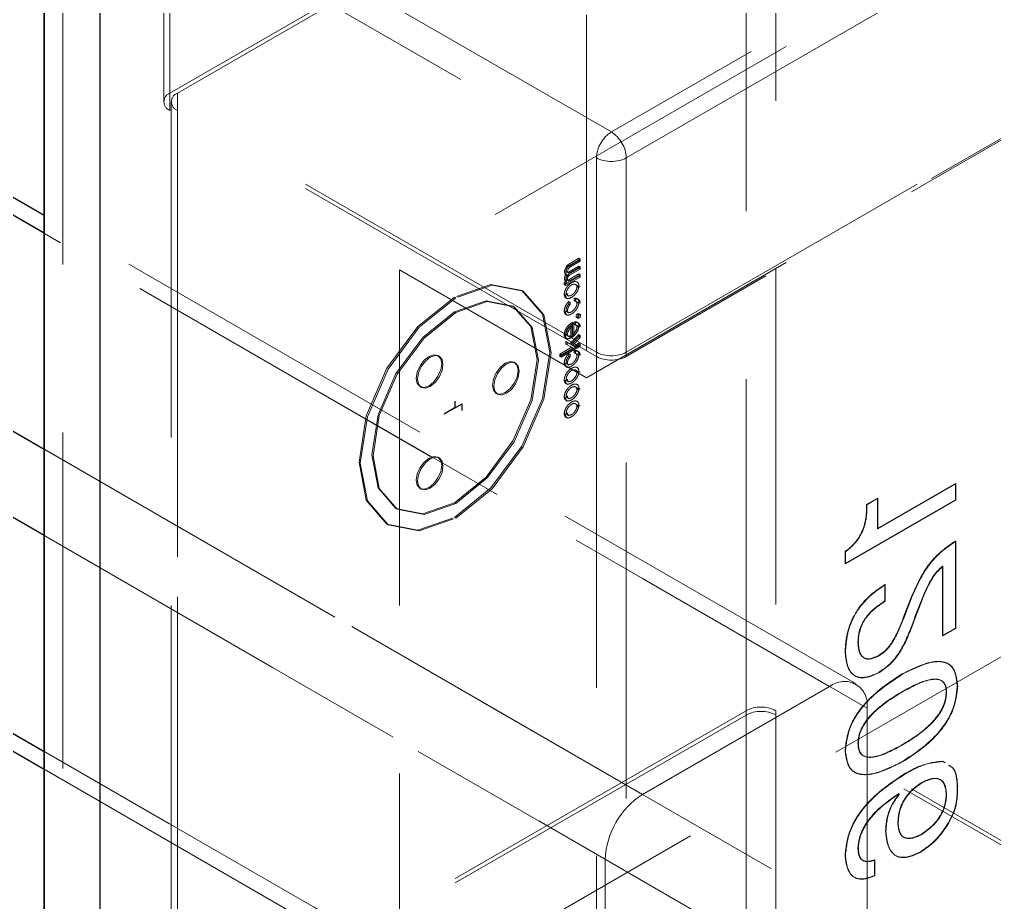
# Model space of a CAD drawing. Header units: millimetres. Extents: x 0 to 841, y 0 to 2287.
# Drawn here: x 633.048 to 636.734, y 266.157 to 269.496 of the extents above; entities that cross this region are included whole.
import ezdxf

# ---------------------------------------------------------------- set-up
doc = ezdxf.new("R2010")
doc.units = ezdxf.units.MM
doc.header["$PDSIZE"] = -1
doc.linetypes.add('HIDDEN', pattern=[1.905, 1.27, -0.635])

msp = doc.modelspace()

# ---------------------------------------------------------------- linework, layer by layer
at = {"color": 7, "linetype": 'Continuous', "lineweight": 25}
for p, q in [((633.3534, 260.7585), (633.3534, 285.1894)), ((633.1412, 284.9853), (633.1412, 260.7177)), ((633.1412, 260.7178), (633.1412, 283.5157)), ((633.1412, 268.7556), (630.4714, 270.2968)), ((633.1412, 268.6879), (630.5957, 270.1574)), ((630.5957, 269.3409), (633.1412, 267.8714)), ((633.1412, 267.5448), (630.4542, 269.0959)), ((629.5643, 268.7257), (633.1412, 266.6607)), ((629.7471, 268.6877), (633.1412, 266.7284))]:
    msp.add_line(p, q, dxfattribs=at)
at = {"color": 7, "linetype": 'HIDDEN', "lineweight": 18}
for p, q in [((633.212, 253.3293), (633.212, 276.1272)), ((642.5458, 273.2035), (634.4847, 268.5499)), ((642.5458, 272.3871), (635.1919, 268.1417)), ((633.6171, 269.2179), (635.795, 270.4751)), ((633.6454, 269.2179), (635.795, 270.4588)), ((635.795, 266.866), (635.795, 270.4588)), ((635.9081, 270.4588), (635.9081, 266.866)), ((634.4847, 265.7737), (642.5458, 270.4272)), ((637.4638, 270.3283), (635.2859, 269.0711)), ((630.4542, 270.2391), (636.1111, 266.9735)), ((635.3424, 268.9731), (637.5203, 270.2303)), ((635.1919, 265.3655), (643.2529, 270.019)), ((635.2859, 269.0711), (633.6737, 270.0018)), ((633.5937, 269.9364), (633.5937, 269.1852)), ((633.6171, 269.9691), (633.6171, 269.2179)), ((633.6171, 269.1526), (633.6171, 269.9038)), ((633.6171, 269.9038), (635.2293, 268.9731)), ((635.404, 266.5653), (629.7471, 269.8309)), ((629.6057, 269.5859), (635.2626, 266.3203)), ((635.1919, 269.5135), (635.1919, 268.1417)), ((635.3424, 268.2382), (637.492, 269.4791)), ((637.5203, 269.4791), (635.3424, 268.2219)), ((633.6454, 269.2179), (633.6454, 265.6251)), ((633.6219, 269.1852), (633.6219, 265.5924)), ((635.2293, 268.2219), (633.6171, 269.1526)), ((633.6454, 265.5598), (633.6454, 269.1526)), ((635.2293, 268.2382), (633.6454, 269.1526)), ((635.2293, 268.9731), (635.2293, 268.2219)), ((635.3424, 268.2219), (635.3424, 268.9731)), ((635.2626, 265.5038), (629.6057, 268.7694)), ((636.2111, 266.9834), (633.1412, 268.7556)), ((636.2525, 266.8918), (633.1412, 268.6879)), ((635.1632, 268.5931), (635.1212, 268.5689)), ((635.1632, 268.5847), (635.1241, 268.5621)), ((635.168, 268.5903), (635.126, 268.5661)), ((635.168, 268.5819), (635.1289, 268.5594)), ((635.1632, 268.5931), (635.1632, 268.5847)), ((635.168, 268.5903), (635.1632, 268.5931)), ((635.168, 268.5819), (635.1632, 268.5847)), ((635.168, 268.5903), (635.168, 268.5819)), ((634.4847, 268.5499), (634.4847, 265.7737)), ((634.4847, 268.5499), (635.1919, 268.1417)), ((635.1182, 268.5407), (635.123, 268.538)), ((635.126, 268.5661), (635.1212, 268.5689)), ((635.1632, 268.555), (635.1228, 268.5317)), ((635.1632, 268.5341), (635.1228, 268.5108)), ((635.1632, 268.5636), (635.1241, 268.541)), ((635.1289, 268.5594), (635.1241, 268.5621)), ((635.1289, 268.5383), (635.1241, 268.541)), ((635.168, 268.5522), (635.1276, 268.5289)), ((635.168, 268.5608), (635.1289, 268.5383)), ((635.1632, 268.555), (635.1632, 268.5636)), ((635.168, 268.5608), (635.1632, 268.5636)), ((635.168, 268.5522), (635.1632, 268.555)), ((635.1632, 268.525), (635.1632, 268.5341)), ((635.168, 268.5313), (635.1632, 268.5341)), ((635.168, 268.5522), (635.168, 268.5608)), ((635.1079, 268.4931), (635.1632, 268.525)), ((635.1079, 268.5021), (635.1122, 268.5047)), ((635.1079, 268.4931), (635.1079, 268.5021)), ((635.1127, 268.4994), (635.1079, 268.5021)), ((635.1171, 268.5019), (635.1122, 268.5047)), ((635.1127, 268.4903), (635.168, 268.5223)), ((635.1127, 268.4994), (635.1171, 268.5019)), ((635.1127, 268.4903), (635.1127, 268.4994)), ((635.1137, 268.5314), (635.1185, 268.5286)), ((635.1191, 268.5283), (635.1143, 268.5311)), ((635.1176, 268.5107), (635.1224, 268.5079)), ((635.1276, 268.5289), (635.1228, 268.5317)), ((635.1276, 268.508), (635.1228, 268.5108)), ((635.168, 268.5313), (635.1276, 268.508)), ((635.1612, 268.5007), (635.1564, 268.5035)), ((635.168, 268.5223), (635.1632, 268.525)), ((635.168, 268.5223), (635.168, 268.5313)), ((634.9524, 268.4688), (634.9476, 268.4716)), ((635.1127, 268.4903), (635.1079, 268.4931)), ((635.1199, 268.4587), (635.1151, 268.4615)), ((635.1553, 268.4916), (635.1505, 268.4943)), ((635.1608, 268.4823), (635.1559, 268.485)), ((635.168, 268.4864), (635.1632, 268.4892)), ((634.6974, 268.4436), (634.6926, 268.4463)), ((635.1127, 268.4545), (635.1079, 268.4573)), ((635.1147, 268.443), (635.1195, 268.4402)), ((635.1206, 268.4522), (635.1254, 268.4494)), ((635.1252, 268.4208), (635.1252, 268.4303)), ((635.1301, 268.4275), (635.1252, 268.4303)), ((635.1301, 268.418), (635.1301, 268.4275)), ((635.1458, 268.4326), (635.1458, 268.4421)), ((635.1506, 268.4393), (635.1458, 268.4421)), ((635.1506, 268.4299), (635.1458, 268.4326)), ((635.1506, 268.4299), (635.1506, 268.4393)), ((635.1599, 268.4238), (635.1551, 268.4266)), ((635.1621, 268.4373), (635.1573, 268.4401)), ((635.168, 268.4236), (635.1632, 268.4264)), ((634.6974, 268.388), (634.6926, 268.3908)), ((634.9184, 268.4099), (634.9136, 268.4127)), ((635.1127, 268.3917), (635.1079, 268.3945)), ((635.1205, 268.3894), (635.1253, 268.3866)), ((635.1301, 268.418), (635.1252, 268.4208)), ((635.1147, 268.3802), (635.1195, 268.3774)), ((635.1395, 268.3045), (635.1395, 268.351)), ((635.1443, 268.3482), (635.1395, 268.351)), ((635.1458, 268.3435), (635.1458, 268.3529)), ((635.1506, 268.3502), (635.1458, 268.3529)), ((635.1506, 268.3407), (635.1506, 268.3502)), ((635.1542, 268.3691), (635.159, 268.3663)), ((635.1621, 268.3481), (635.1573, 268.3509)), ((635.1632, 268.3806), (635.1584, 268.3834)), ((635.1632, 268.3668), (635.1584, 268.3695)), ((635.1675, 268.3811), (635.1627, 268.3838)), ((635.133, 268.3005), (635.133, 268.339)), ((635.1378, 268.3362), (635.133, 268.339)), ((635.1378, 268.2978), (635.1378, 268.3362)), ((635.1443, 268.3018), (635.1443, 268.3482)), ((635.1506, 268.3407), (635.1458, 268.3435)), ((635.1596, 268.3354), (635.1548, 268.3382)), ((635.168, 268.3344), (635.1632, 268.3372)), ((635.1127, 268.3025), (635.1079, 268.3053)), ((635.1143, 268.2688), (635.1143, 268.2781)), ((635.1292, 268.2695), (635.1143, 268.2781)), ((635.1191, 268.2753), (635.1143, 268.2781)), ((635.1147, 268.291), (635.1195, 268.2882)), ((635.1175, 268.3025), (635.1188, 268.3017)), ((635.1191, 268.2661), (635.1191, 268.2753)), ((635.122, 268.2999), (635.1223, 268.2997)), ((635.1292, 268.2695), (635.1632, 268.3047)), ((635.1378, 268.2978), (635.133, 268.3005)), ((635.134, 268.2667), (635.168, 268.302)), ((635.1632, 268.297), (635.134, 268.2667)), ((635.168, 268.2943), (635.1388, 268.264)), ((635.1443, 268.3018), (635.1395, 268.3045)), ((635.1632, 268.3047), (635.1632, 268.297)), ((635.168, 268.302), (635.1632, 268.3047)), ((635.168, 268.2943), (635.1632, 268.297)), ((635.168, 268.302), (635.168, 268.2943)), ((635.1632, 268.2634), (635.0916, 268.2221)), ((635.0916, 268.2312), (635.1355, 268.2566)), ((635.168, 268.2606), (635.0964, 268.2193)), ((635.0964, 268.2284), (635.1403, 268.2538)), ((635.1355, 268.2566), (635.1143, 268.2688)), ((635.1191, 268.2661), (635.1143, 268.2688)), ((635.134, 268.2667), (635.1292, 268.2695)), ((635.134, 268.2667), (635.1292, 268.2695)), ((635.1435, 268.2612), (635.134, 268.2667)), ((635.1388, 268.264), (635.134, 268.2667)), ((635.1403, 268.2538), (635.1355, 268.2566)), ((635.1403, 268.2538), (635.1355, 268.2566)), ((635.1435, 268.2612), (635.1632, 268.2725)), ((635.1483, 268.2584), (635.1435, 268.2612)), ((635.1483, 268.2584), (635.1435, 268.2612)), ((635.1458, 268.2355), (635.1458, 268.245)), ((635.1506, 268.2423), (635.1458, 268.245)), ((635.1483, 268.2584), (635.168, 268.2698)), ((635.1506, 268.2328), (635.1506, 268.2423)), ((635.1621, 268.2402), (635.1573, 268.243)), ((635.1632, 268.2725), (635.1632, 268.2634)), ((635.168, 268.2698), (635.1632, 268.2725)), ((635.168, 268.2606), (635.1632, 268.2634)), ((635.168, 268.2698), (635.168, 268.2606)), ((634.6013, 268.2195), (634.5965, 268.2222)), ((634.6353, 268.2228), (634.6305, 268.2256)), ((635.0916, 268.2221), (635.0916, 268.2312)), ((635.0964, 268.2284), (635.0916, 268.2312)), ((635.0964, 268.2193), (635.0916, 268.2221)), ((635.0964, 268.2193), (635.0964, 268.2284)), ((635.1252, 268.2237), (635.1252, 268.2332)), ((635.1301, 268.2304), (635.1252, 268.2332)), ((635.1301, 268.2209), (635.1252, 268.2237)), ((635.1301, 268.2209), (635.1301, 268.2304)), ((635.1506, 268.2328), (635.1458, 268.2355)), ((635.1599, 268.2267), (635.1551, 268.2295)), ((635.168, 268.2265), (635.1632, 268.2293)), ((635.2293, 268.2382), (635.2293, 264.6454)), ((635.3424, 264.6454), (635.3424, 268.2382)), ((634.8898, 268.1937), (634.885, 268.1964)), ((634.9238, 268.197), (634.919, 268.1998)), ((635.1127, 268.1946), (635.1079, 268.1974)), ((635.1147, 268.1831), (635.1195, 268.1803)), ((635.1205, 268.1923), (635.1253, 268.1895)), ((635.1553, 268.1678), (635.1505, 268.1706)), ((635.1612, 268.177), (635.1564, 268.1797)), ((635.168, 268.1627), (635.1632, 268.1654)), ((635.1127, 268.1307), (635.1079, 268.1335)), ((635.1199, 268.1349), (635.1151, 268.1377)), ((635.1206, 268.1284), (635.1254, 268.1256)), ((635.1608, 268.1585), (635.1559, 268.1613)), ((634.5625, 268.1078), (634.5673, 268.1051)), ((634.6013, 268.1084), (634.5965, 268.1112)), ((635.1147, 268.1192), (635.1195, 268.1164)), ((635.1553, 268.1039), (635.1505, 268.1067)), ((635.1608, 268.0946), (635.1559, 268.0974)), ((635.1612, 268.1131), (635.1564, 268.1159)), ((635.168, 268.0988), (635.1632, 268.1016)), ((634.851, 268.082), (634.8558, 268.0793)), ((634.8898, 268.0826), (634.885, 268.0854)), ((635.1127, 268.0669), (635.1079, 268.0697)), ((635.1147, 268.0554), (635.1195, 268.0526)), ((635.1199, 268.071), (635.1151, 268.0738)), ((635.1206, 268.0645), (635.1254, 268.0618)), ((635.1553, 268.0401), (635.1505, 268.0429)), ((635.1608, 268.0308), (635.1559, 268.0336)), ((635.1612, 268.0493), (635.1564, 268.052)), ((635.168, 268.035), (635.1632, 268.0377)), ((635.1127, 268.003), (635.1079, 268.0058)), ((635.1147, 267.9915), (635.1195, 267.9887)), ((635.1199, 268.0072), (635.1151, 268.01)), ((635.1206, 268.0007), (635.1254, 267.9979)), ((633.1412, 267.8714), (636.2525, 266.0753)), ((634.6013, 267.8348), (634.5965, 267.8376)), ((634.6353, 267.8381), (634.6305, 267.8409)), ((634.5625, 267.7231), (634.5673, 267.7204)), ((634.6013, 267.7237), (634.5965, 267.7265)), ((636.5868, 267.7412), (636.2923, 267.5713)), ((636.5882, 267.7404), (636.2938, 267.5705)), ((636.5868, 267.6797), (636.5868, 267.7412)), ((636.5868, 267.7412), (636.5882, 267.7404)), ((636.5882, 267.6789), (636.5882, 267.7404)), ((636.2923, 267.6864), (636.2506, 267.6623)), ((636.2938, 267.6856), (636.252, 267.6615)), ((636.2923, 267.5713), (636.2923, 267.6864)), ((636.2923, 267.6864), (636.2938, 267.6856)), ((636.2938, 267.5705), (636.2938, 267.6856)), ((634.6974, 267.6662), (634.6926, 267.669)), ((636.1695, 267.4388), (636.5868, 267.6797)), ((636.1709, 267.4379), (636.5882, 267.6789)), ((636.2506, 267.6623), (636.252, 267.6615)), ((636.5868, 267.6797), (636.5882, 267.6789)), ((634.4716, 267.6471), (634.4764, 267.6443)), ((634.6974, 267.6107), (634.6926, 267.6135)), ((634.4376, 267.5882), (634.4425, 267.5854)), ((636.1111, 265.8303), (633.1412, 267.5448)), ((636.2923, 267.5713), (636.2938, 267.5705)), ((636.5868, 267.1945), (636.5868, 267.5238)), ((636.5868, 267.5238), (636.5882, 267.523)), ((636.5882, 267.1937), (636.5882, 267.523)), ((636.1695, 267.4843), (636.1709, 267.4835)), ((636.1695, 267.4843), (636.1695, 267.4388)), ((636.1709, 267.4835), (636.1709, 267.4379)), ((636.1695, 267.4388), (636.1709, 267.4379)), ((636.5381, 267.4288), (636.5395, 267.4279)), ((636.5381, 267.4288), (636.5381, 267.1664)), ((636.5395, 267.4279), (636.5395, 267.1656)), ((636.3202, 267.3592), (636.3216, 267.3584)), ((636.3202, 267.2976), (636.3202, 267.3592)), ((636.3216, 267.2968), (636.3216, 267.3584)), ((636.3202, 267.2976), (636.3216, 267.2968)), ((636.4222, 267.3163), (636.3897, 267.2333)), ((636.4236, 267.3155), (636.3911, 267.2325)), ((636.4222, 267.3163), (636.4236, 267.3155)), ((636.4338, 267.2374), (636.4593, 267.3029)), ((636.4352, 267.2365), (636.4607, 267.3021)), ((636.4593, 267.3029), (636.4607, 267.3021)), ((636.3897, 267.2333), (636.3911, 267.2325)), ((636.4338, 267.2374), (636.4352, 267.2365)), ((636.5381, 267.1664), (636.5868, 267.1945)), ((636.5395, 267.1656), (636.5882, 267.1937)), ((636.5868, 267.1945), (636.5882, 267.1937)), ((636.2182, 267.1423), (636.2196, 267.1415)), ((636.5381, 267.1664), (636.5395, 267.1656)), ((636.1695, 267.1062), (636.1709, 267.1054)), ((636.2923, 267.0888), (636.2938, 267.088)), ((636.2947, 267.0259), (636.2961, 267.0251)), ((636.3851, 267.0212), (636.3865, 267.0204)), ((636.1111, 266.9735), (635.404, 266.5653)), ((636.3851, 266.9543), (636.3865, 266.9535)), ((636.552, 266.9516), (636.5534, 266.9508)), ((636.5937, 266.9757), (636.5952, 266.9749)), ((635.795, 266.8824), (633.6171, 265.6251)), ((635.795, 266.1312), (635.795, 266.8824)), ((635.9081, 266.8824), (635.9081, 266.1312)), ((637.5203, 265.9517), (635.9081, 266.8824)), ((636.2525, 266.0753), (636.2525, 266.8918)), ((635.795, 266.866), (633.6454, 265.6251)), ((637.492, 265.9517), (635.9081, 266.866)), ((633.1412, 266.7284), (635.404, 265.4221)), ((636.1695, 266.7308), (636.1709, 266.73)), ((636.2182, 266.7589), (636.2196, 266.7581)), ((636.3851, 266.7535), (636.3865, 266.7527)), ((636.5381, 266.6913), (636.5395, 266.6905)), ((636.5476, 266.685), (636.5381, 266.6913)), ((633.1412, 266.6607), (635.304, 265.4122)), ((636.3851, 266.6893), (636.3865, 266.6885)), ((636.3944, 266.6432), (636.3958, 266.6424)), ((636.4593, 266.611), (636.4607, 266.6102)), ((636.5937, 266.5976), (636.5952, 266.5968)), ((636.3712, 266.5682), (636.3726, 266.5674)), ((636.3712, 266.5682), (636.3735, 266.5669)), ((636.3735, 266.5669), (636.3749, 266.5661)), ((636.3735, 266.5669), (636.3749, 266.5661)), ((636.552, 266.5628), (636.5534, 266.562)), ((636.3689, 266.4598), (636.3703, 266.459)), ((636.559, 266.4571), (636.5604, 266.4563)), ((636.3225, 266.425), (636.3239, 266.4242)), ((636.457, 266.4143), (636.4584, 266.4134)), ((636.2182, 266.3648), (636.2196, 266.3639)), ((636.1695, 266.3367), (636.1709, 266.3358)), ((636.4546, 266.3487), (636.456, 266.3479)), ((635.2626, 266.3203), (635.2626, 265.5038)), ((636.2808, 266.259), (636.2808, 266.3179)), ((636.2808, 266.3179), (636.2822, 266.3171)), ((636.2822, 266.2582), (636.2822, 266.3171)), ((636.2808, 266.259), (636.2822, 266.2582))]:
    msp.add_line(p, q, dxfattribs=at)
at = {"color": 7, "linetype": 'Continuous'}
for p, q in [((634.695, 268.0285), (634.6532, 268.0043)), ((634.7202, 268.042), (634.6783, 268.0178)), ((634.7202, 268.042), (634.6783, 268.0178)), ((634.695, 268.0285), (634.695, 268.0527)), ((634.7202, 268.042), (634.7202, 268.0178)), ((634.7202, 268.042), (634.7202, 268.0178))]:
    msp.add_line(p, q, dxfattribs=at)
at = {"color": 7, "linetype": 'HIDDEN', "lineweight": 18, "flags": 128}
for points in [[(635.1143, 268.5311), (635.1114, 268.5334), (635.1095, 268.5371), (635.1087, 268.5419), (635.1092, 268.5474), (635.1108, 268.5532), (635.1135, 268.559), (635.117, 268.5644), (635.1212, 268.5689)], [(635.1191, 268.5283), (635.1162, 268.5307), (635.1143, 268.5343), (635.1135, 268.5391), (635.114, 268.5446), (635.1156, 268.5504), (635.1183, 268.5562), (635.1218, 268.5616), (635.126, 268.5661)], [(635.1241, 268.541), (635.1207, 268.5401), (635.118, 268.5409), (635.1161, 268.5431), (635.1155, 268.5467), (635.1161, 268.5509), (635.118, 268.5553), (635.1207, 268.5592), (635.1241, 268.5621)], [(635.1289, 268.5383), (635.1255, 268.5373), (635.1228, 268.5381), (635.1209, 268.5404), (635.1203, 268.5439), (635.1209, 268.5481), (635.1228, 268.5525), (635.1255, 268.5565), (635.1289, 268.5594)], [(635.1228, 268.5108), (635.1197, 268.5101), (635.1171, 268.511), (635.1155, 268.5133), (635.1149, 268.5167), (635.1155, 268.5207), (635.1171, 268.5249), (635.1197, 268.5288), (635.1228, 268.5317)], [(635.1276, 268.508), (635.1245, 268.5073), (635.1219, 268.5082), (635.1203, 268.5105), (635.1197, 268.5139), (635.1203, 268.5179), (635.1219, 268.5221), (635.1245, 268.526), (635.1276, 268.5289)], [(634.6926, 267.6135), (634.8306, 267.7248), (634.9476, 267.8826), (635.0258, 268.0629), (635.0532, 268.2381), (635.0258, 268.3816), (634.9476, 268.4716), (634.8306, 268.4943), (634.6926, 268.4463)], [(634.6974, 267.6107), (634.8354, 267.722), (634.9524, 267.8799), (635.0306, 268.0601), (635.0581, 268.2353), (635.0306, 268.3788), (634.9524, 268.4688), (634.8354, 268.4915), (634.6974, 268.4436)], [(634.6926, 268.4463), (634.5546, 268.335), (634.4376, 268.1771), (634.3594, 267.9969), (634.332, 267.8217), (634.3594, 267.6782), (634.4376, 267.5882), (634.5546, 267.5655), (634.6926, 267.6135)], [(634.6974, 268.4436), (634.5594, 268.3322), (634.4424, 268.1744), (634.3643, 267.9941), (634.3368, 267.8189), (634.3643, 267.6754), (634.4424, 267.5854), (634.5594, 267.5627), (634.6974, 267.6107)], [(634.6926, 267.669), (634.8122, 267.7655), (634.9136, 267.9023), (634.9814, 268.0585), (635.0052, 268.2103), (634.9814, 268.3347), (634.9136, 268.4127), (634.8122, 268.4324), (634.6926, 268.3908)], [(634.6974, 267.6662), (634.817, 267.7627), (634.9184, 267.8995), (634.9862, 268.0557), (635.01, 268.2075), (634.9862, 268.3319), (634.9184, 268.4099), (634.817, 268.4296), (634.6974, 268.388)], [(634.6926, 268.3908), (634.573, 268.2943), (634.4716, 268.1575), (634.4039, 268.0013), (634.3801, 267.8495), (634.4039, 267.7251), (634.4716, 267.6471), (634.573, 267.6274), (634.6926, 267.669)], [(634.6974, 268.388), (634.5778, 268.2915), (634.4764, 268.1547), (634.4087, 267.9985), (634.3849, 267.8467), (634.4087, 267.7223), (634.4764, 267.6443), (634.5778, 267.6246), (634.6974, 267.6662)], [(635.1584, 268.3834), (635.1561, 268.3816), (635.1542, 268.3789), (635.1529, 268.3759), (635.1524, 268.373), (635.1529, 268.3706), (635.1542, 268.3691), (635.1561, 268.3687), (635.1584, 268.3695)], [(635.1632, 268.3806), (635.1609, 268.3788), (635.159, 268.3762), (635.1577, 268.3731), (635.1572, 268.3702), (635.1577, 268.3678), (635.159, 268.3663), (635.1609, 268.366), (635.1632, 268.3668)], [(635.1584, 268.3695), (635.1607, 268.3714), (635.1627, 268.374), (635.164, 268.377), (635.1644, 268.3799), (635.164, 268.3823), (635.1627, 268.3838), (635.1607, 268.3842), (635.1584, 268.3834)], [(635.1632, 268.3668), (635.1655, 268.3686), (635.1675, 268.3712), (635.1688, 268.3742), (635.1692, 268.3772), (635.1688, 268.3796), (635.1675, 268.3811), (635.1655, 268.3814), (635.1632, 268.3806)], [(634.5965, 268.2222), (634.5781, 268.2074), (634.5625, 268.1864), (634.552, 268.1623), (634.5484, 268.139), (634.552, 268.1198), (634.5625, 268.1078), (634.5781, 268.1048), (634.5965, 268.1112)], [(634.6013, 268.2195), (634.5829, 268.2046), (634.5673, 268.1836), (634.5568, 268.1595), (634.5532, 268.1362), (634.5568, 268.117), (634.5673, 268.1051), (634.5829, 268.102), (634.6013, 268.1084)], [(634.5965, 268.1112), (634.6149, 268.126), (634.6305, 268.1471), (634.6409, 268.1711), (634.6445, 268.1945), (634.6409, 268.2136), (634.6305, 268.2256), (634.6149, 268.2286), (634.5965, 268.2222)], [(634.6013, 268.1084), (634.6197, 268.1233), (634.6353, 268.1443), (634.6457, 268.1683), (634.6493, 268.1917), (634.6457, 268.2108), (634.6353, 268.2228), (634.6197, 268.2259), (634.6013, 268.2195)], [(634.885, 268.0854), (634.9034, 268.1002), (634.919, 268.1213), (634.9294, 268.1453), (634.933, 268.1687), (634.9294, 268.1878), (634.919, 268.1998), (634.9034, 268.2028), (634.885, 268.1964)], [(634.885, 268.1964), (634.8666, 268.1816), (634.851, 268.1606), (634.8405, 268.1365), (634.8369, 268.1132), (634.8405, 268.094), (634.851, 268.082), (634.8666, 268.079), (634.885, 268.0854)], [(634.8898, 268.1937), (634.8714, 268.1788), (634.8558, 268.1578), (634.8453, 268.1337), (634.8417, 268.1104), (634.8453, 268.0913), (634.8558, 268.0793), (634.8714, 268.0762), (634.8898, 268.0826)], [(634.8898, 268.0826), (634.9082, 268.0975), (634.9238, 268.1185), (634.9342, 268.1425), (634.9378, 268.1659), (634.9342, 268.185), (634.9238, 268.197), (634.9082, 268.2001), (634.8898, 268.1937)], [(634.5965, 267.8376), (634.5781, 267.8227), (634.5625, 267.8017), (634.552, 267.7776), (634.5484, 267.7543), (634.552, 267.7351), (634.5625, 267.7231), (634.5781, 267.7201), (634.5965, 267.7265)], [(634.6013, 267.8348), (634.5829, 267.8199), (634.5673, 267.7989), (634.5568, 267.7749), (634.5532, 267.7515), (634.5568, 267.7324), (634.5673, 267.7204), (634.5829, 267.7173), (634.6013, 267.7237)], [(634.5965, 267.7265), (634.6149, 267.7414), (634.6305, 267.7624), (634.6409, 267.7864), (634.6445, 267.8098), (634.6409, 267.8289), (634.6305, 267.8409), (634.6149, 267.844), (634.5965, 267.8376)], [(634.6013, 267.7237), (634.6197, 267.7386), (634.6353, 267.7596), (634.6457, 267.7837), (634.6493, 267.807), (634.6457, 267.8261), (634.6353, 267.8381), (634.6197, 267.8412), (634.6013, 267.8348)]]:
    msp.add_lwpolyline(points, dxfattribs=at)
at = {"color": 7, "linetype": 'HIDDEN', "lineweight": 18}
for centre, radius, start, end in [((633.6295, 269.1852), 0.0349, 110.7834, 249.2166), ((633.6578, 269.1852), 0.0349, 110.7834, 249.2166), ((635.3521, 268.9675), 0.1229, 122.6055, 177.3945), ((635.2196, 268.9675), 0.1229, 2.6055, 57.3945), ((635.2859, 269.0823), 0.123, 242.6097, 297.3903), ((635.1304, 268.5166), 0.0217, 137.9788, 213.199), ((635.1352, 268.5138), 0.0217, 137.9788, 213.199), ((635.2859, 268.3474), 0.123, 242.6097, 297.3903), ((635.2859, 268.331), 0.123, 242.6097, 297.3903), ((636.1663, 266.9058), 0.0873, 350.786, 129.2033), ((635.8515, 266.7732), 0.123, 62.6097, 117.3903), ((635.8515, 266.7569), 0.123, 62.6097, 117.3903), ((635.5696, 266.3063), 0.3074, 122.6055, 177.3945)]:
    msp.add_arc(centre, radius, start, end, dxfattribs=at)
for points, knots in [([(635.1632, 268.4892), (635.1631, 268.4908), (635.1629, 268.4944), (635.1611, 268.4992), (635.1576, 268.5032), (635.152, 268.5056), (635.1444, 268.5052), (635.1355, 268.5015), (635.1266, 268.4949), (635.119, 268.4865), (635.1134, 268.4777), (635.1099, 268.4696), (635.1081, 268.4628), (635.108, 268.459), (635.1079, 268.4573)], [0, 0, 0, 0, 0.053784, 0.117806, 0.194259, 0.284674, 0.388205, 0.5, 0.611795, 0.715326, 0.805741, 0.882194, 0.946216, 1, 1, 1, 1]), ([(635.1079, 268.4573), (635.108, 268.4557), (635.1081, 268.4521), (635.1099, 268.4473), (635.1134, 268.4433), (635.119, 268.4409), (635.1266, 268.4413), (635.1355, 268.445), (635.1444, 268.4516), (635.152, 268.46), (635.1576, 268.4688), (635.1611, 268.4769), (635.1629, 268.4837), (635.1631, 268.4875), (635.1632, 268.4892)], [0, 0, 0, 0, 0.053784, 0.117806, 0.194259, 0.284674, 0.388205, 0.5, 0.611795, 0.715326, 0.805741, 0.882194, 0.946216, 1, 1, 1, 1]), ([(635.1559, 268.485), (635.1555, 268.4873), (635.1547, 268.492), (635.1496, 268.4952), (635.1432, 268.4959), (635.1355, 268.4933), (635.1279, 268.487), (635.1214, 268.4789), (635.1163, 268.4699), (635.1155, 268.4642), (635.1151, 268.4615)], [0, 0, 0, 0, 0.111736, 0.23533, 0.367087, 0.5, 0.632913, 0.76467, 0.888264, 1, 1, 1, 1]), ([(635.1151, 268.4615), (635.1155, 268.4592), (635.1163, 268.4545), (635.1214, 268.4513), (635.1279, 268.4506), (635.1355, 268.4532), (635.1432, 268.4595), (635.1496, 268.4676), (635.1547, 268.4766), (635.1555, 268.4823), (635.1559, 268.485)], [0, 0, 0, 0, 0.1117359, 0.23533, 0.3670868, 0.5, 0.6329132, 0.76467, 0.8882641, 1, 1, 1, 1]), ([(635.1608, 268.4823), (635.1604, 268.4846), (635.1597, 268.489), (635.1566, 268.4906), (635.1551, 268.4914)], [0, 0, 0, 0, 0.519592, 1, 1, 1, 1]), ([(635.1252, 268.4303), (635.1226, 268.4274), (635.1172, 268.4215), (635.1116, 268.4114), (635.1084, 268.402), (635.108, 268.3969), (635.1079, 268.3945)], [0, 0, 0, 0, 0.289345, 0.578702, 0.796119, 1, 1, 1, 1]), ([(635.1079, 268.3945), (635.108, 268.3928), (635.1081, 268.3893), (635.1099, 268.3845), (635.1134, 268.3804), (635.119, 268.3781), (635.1266, 268.3785), (635.1355, 268.3822), (635.1444, 268.3887), (635.152, 268.3971), (635.1576, 268.406), (635.1611, 268.414), (635.1629, 268.4209), (635.1631, 268.4247), (635.1632, 268.4264)], [0, 0, 0, 0, 0.053784, 0.117806, 0.194259, 0.284674, 0.388205, 0.5, 0.611795, 0.715326, 0.805741, 0.882194, 0.946216, 1, 1, 1, 1]), ([(635.1127, 268.4545), (635.1128, 268.4529), (635.1129, 268.4493), (635.1148, 268.4446), (635.117, 268.4414), (635.1191, 268.4406), (635.1196, 268.4405)], [0, 0, 0, 0, 0.247673, 0.542489, 0.894549, 1, 1, 1, 1]), ([(635.1252, 268.4208), (635.1235, 268.4185), (635.1201, 268.414), (635.1165, 268.4066), (635.1146, 268.3994), (635.1157, 268.3936), (635.1189, 268.3899), (635.1235, 268.388), (635.1292, 268.3882), (635.1355, 268.3906), (635.1418, 268.3955), (635.1475, 268.4019), (635.1522, 268.4091), (635.1554, 268.4165), (635.1564, 268.4235), (635.1545, 268.4286), (635.1509, 268.4318), (635.1475, 268.4324), (635.1458, 268.4326)], [0, 0, 0, 0, 0.06591, 0.127752, 0.184575, 0.240344, 0.300579, 0.365486, 0.4327, 0.5, 0.5673, 0.634514, 0.699421, 0.759656, 0.815425, 0.872248, 0.93409, 1, 1, 1, 1]), ([(635.1199, 268.4587), (635.1203, 268.4564), (635.121, 268.452), (635.124, 268.4504), (635.1255, 268.4496)], [0, 0, 0, 0, 0.519592, 1, 1, 1, 1]), ([(635.1632, 268.4264), (635.1629, 268.4292), (635.1622, 268.4352), (635.1566, 268.4421), (635.1499, 268.4421), (635.1458, 268.4421)], [0, 0, 0, 0, 0.262326, 0.545229, 1, 1, 1, 1]), ([(635.168, 268.4236), (635.1677, 268.4265), (635.167, 268.4324), (635.1614, 268.4393), (635.1547, 268.4393), (635.1506, 268.4393)], [0, 0, 0, 0, 0.2623262, 0.5452295, 1, 1, 1, 1]), ([(635.1597, 268.4236), (635.1595, 268.4242), (635.1589, 268.4267), (635.1556, 268.429), (635.1523, 268.4296), (635.1506, 268.4299)], [0, 0, 0, 0, 0.134118, 0.553275, 1, 1, 1, 1]), ([(635.1127, 268.3917), (635.1128, 268.3901), (635.1129, 268.3865), (635.1148, 268.3818), (635.117, 268.3786), (635.1191, 268.3778), (635.1196, 268.3776)], [0, 0, 0, 0, 0.2476733, 0.5424887, 0.8945492, 1, 1, 1, 1]), ([(635.1301, 268.418), (635.1283, 268.4157), (635.1249, 268.4113), (635.1213, 268.4038), (635.1194, 268.3966), (635.1205, 268.3909), (635.1228, 268.3878), (635.1248, 268.387), (635.1254, 268.3868)], [0, 0, 0, 0, 0.203709, 0.394847, 0.570471, 0.742836, 0.929007, 1, 1, 1, 1]), ([(635.1395, 268.351), (635.1352, 268.3486), (635.1264, 268.3436), (635.1164, 268.3313), (635.1109, 268.3203), (635.1083, 268.3122), (635.108, 268.3075), (635.1079, 268.3053)], [0, 0, 0, 0, 0.284269, 0.585299, 0.73536, 0.873926, 1, 1, 1, 1]), ([(635.1632, 268.3372), (635.1629, 268.3401), (635.1622, 268.346), (635.1566, 268.3529), (635.1499, 268.3529), (635.1458, 268.3529)], [0, 0, 0, 0, 0.262326, 0.54523, 1, 1, 1, 1]), ([(635.168, 268.3344), (635.1677, 268.3373), (635.167, 268.3432), (635.1614, 268.3501), (635.1547, 268.3502), (635.1506, 268.3502)], [0, 0, 0, 0, 0.262326, 0.54523, 1, 1, 1, 1]), ([(635.1079, 268.3053), (635.108, 268.3037), (635.1081, 268.3001), (635.1099, 268.2953), (635.1134, 268.2913), (635.119, 268.2889), (635.1266, 268.2893), (635.1355, 268.293), (635.1444, 268.2996), (635.152, 268.308), (635.1576, 268.3168), (635.1611, 268.3249), (635.1629, 268.3317), (635.1631, 268.3355), (635.1632, 268.3372)], [0, 0, 0, 0, 0.053784, 0.117806, 0.194259, 0.284674, 0.388205, 0.5, 0.611795, 0.715326, 0.805741, 0.882194, 0.946216, 1, 1, 1, 1]), ([(635.1443, 268.3482), (635.14, 268.3458), (635.1313, 268.3409), (635.1213, 268.3286), (635.1157, 268.3175), (635.1131, 268.3095), (635.1128, 268.3047), (635.1127, 268.3025)], [0, 0, 0, 0, 0.284269, 0.585299, 0.73536, 0.873926, 1, 1, 1, 1]), ([(635.133, 268.339), (635.1307, 268.3371), (635.1261, 268.3332), (635.1204, 268.3253), (635.1163, 268.3172), (635.1145, 268.3091), (635.1163, 268.3031), (635.1204, 268.2997), (635.1261, 268.2984), (635.1307, 268.2998), (635.133, 268.3005)], [0, 0, 0, 0, 0.133809, 0.265222, 0.38803, 0.5, 0.61197, 0.734778, 0.866191, 1, 1, 1, 1]), ([(635.1378, 268.3362), (635.1355, 268.3343), (635.1309, 268.3304), (635.1252, 268.3226), (635.1211, 268.3144), (635.1193, 268.3063), (635.1211, 268.3003), (635.1252, 268.297), (635.1309, 268.2957), (635.1355, 268.2971), (635.1378, 268.2978)], [0, 0, 0, 0, 0.133809, 0.265222, 0.38803, 0.5, 0.61197, 0.734778, 0.866191, 1, 1, 1, 1]), ([(635.1395, 268.3045), (635.1431, 268.3082), (635.1486, 268.3136), (635.1536, 268.3229), (635.1559, 268.3296), (635.1561, 268.3356), (635.154, 268.3399), (635.1505, 268.3427), (635.1474, 268.3432), (635.1458, 268.3435)], [0, 0, 0, 0, 0.267845, 0.395145, 0.51294, 0.624534, 0.740912, 0.866836, 1, 1, 1, 1]), ([(635.1443, 268.3018), (635.1479, 268.3054), (635.1534, 268.3108), (635.1584, 268.3201), (635.1607, 268.3268), (635.1609, 268.3329), (635.1589, 268.3372), (635.1554, 268.34), (635.1522, 268.3404), (635.1506, 268.3407)], [0, 0, 0, 0, 0.267845, 0.395145, 0.51294, 0.624534, 0.740912, 0.866836, 1, 1, 1, 1]), ([(635.1127, 268.3025), (635.1128, 268.3009), (635.1129, 268.2973), (635.1148, 268.2926), (635.117, 268.2894), (635.1191, 268.2886), (635.1196, 268.2884)], [0, 0, 0, 0, 0.247673, 0.542489, 0.894549, 1, 1, 1, 1]), ([(635.1632, 268.2293), (635.1629, 268.2321), (635.1622, 268.2381), (635.1566, 268.245), (635.1499, 268.245), (635.1458, 268.245)], [0, 0, 0, 0, 0.262326, 0.545229, 1, 1, 1, 1]), ([(635.168, 268.2265), (635.1677, 268.2294), (635.167, 268.2353), (635.1614, 268.2422), (635.1547, 268.2422), (635.1506, 268.2423)], [0, 0, 0, 0, 0.262326, 0.545229, 1, 1, 1, 1]), ([(635.1252, 268.2332), (635.1226, 268.2303), (635.1172, 268.2244), (635.1116, 268.2143), (635.1084, 268.2049), (635.108, 268.1998), (635.1079, 268.1974)], [0, 0, 0, 0, 0.289345, 0.578702, 0.796119, 1, 1, 1, 1]), ([(635.1079, 268.1974), (635.108, 268.1957), (635.1081, 268.1922), (635.1099, 268.1874), (635.1134, 268.1833), (635.119, 268.181), (635.1266, 268.1814), (635.1355, 268.1851), (635.1444, 268.1916), (635.152, 268.2001), (635.1576, 268.2089), (635.1611, 268.2169), (635.1629, 268.2238), (635.1631, 268.2276), (635.1632, 268.2293)], [0, 0, 0, 0, 0.053784, 0.117806, 0.194259, 0.284674, 0.388205, 0.5, 0.611795, 0.715326, 0.805741, 0.882194, 0.946216, 1, 1, 1, 1]), ([(635.1252, 268.2237), (635.1235, 268.2214), (635.1201, 268.2169), (635.1165, 268.2095), (635.1146, 268.2023), (635.1157, 268.1965), (635.1189, 268.1928), (635.1235, 268.1909), (635.1292, 268.1911), (635.1355, 268.1935), (635.1418, 268.1984), (635.1475, 268.2048), (635.1522, 268.212), (635.1554, 268.2194), (635.1564, 268.2264), (635.1545, 268.2315), (635.1509, 268.2347), (635.1475, 268.2353), (635.1458, 268.2355)], [0, 0, 0, 0, 0.06591, 0.127752, 0.184575, 0.240344, 0.300579, 0.365486, 0.4327, 0.5, 0.5673, 0.634514, 0.699421, 0.759656, 0.815425, 0.872248, 0.93409, 1, 1, 1, 1]), ([(635.1301, 268.2209), (635.1283, 268.2186), (635.1249, 268.2142), (635.1213, 268.2067), (635.1194, 268.1995), (635.1205, 268.1938), (635.1228, 268.1907), (635.1248, 268.1899), (635.1254, 268.1898)], [0, 0, 0, 0, 0.203709, 0.394847, 0.570471, 0.742836, 0.929007, 1, 1, 1, 1]), ([(635.1597, 268.2265), (635.1595, 268.2271), (635.1589, 268.2296), (635.1556, 268.2319), (635.1523, 268.2325), (635.1506, 268.2328)], [0, 0, 0, 0, 0.134118, 0.553275, 1, 1, 1, 1]), ([(635.1632, 268.1654), (635.1631, 268.1671), (635.1629, 268.1706), (635.1611, 268.1754), (635.1576, 268.1795), (635.152, 268.1818), (635.1444, 268.1814), (635.1355, 268.1777), (635.1266, 268.1712), (635.119, 268.1628), (635.1134, 268.1539), (635.1099, 268.1459), (635.1081, 268.139), (635.108, 268.1352), (635.1079, 268.1335)], [0, 0, 0, 0, 0.053784, 0.117806, 0.194259, 0.284674, 0.388205, 0.5, 0.611795, 0.715326, 0.805741, 0.882194, 0.946216, 1, 1, 1, 1]), ([(635.1079, 268.1335), (635.108, 268.1319), (635.1081, 268.1283), (635.1099, 268.1236), (635.1134, 268.1195), (635.119, 268.1172), (635.1266, 268.1176), (635.1355, 268.1212), (635.1444, 268.1278), (635.152, 268.1362), (635.1576, 268.145), (635.1611, 268.1531), (635.1629, 268.1599), (635.1631, 268.1637), (635.1632, 268.1654)], [0, 0, 0, 0, 0.053784, 0.117806, 0.194259, 0.284674, 0.388205, 0.5, 0.611795, 0.715326, 0.805741, 0.882194, 0.946216, 1, 1, 1, 1]), ([(635.1127, 268.1946), (635.1128, 268.193), (635.1129, 268.1894), (635.1148, 268.1847), (635.117, 268.1815), (635.1191, 268.1807), (635.1196, 268.1805)], [0, 0, 0, 0, 0.247673, 0.542489, 0.894549, 1, 1, 1, 1]), ([(635.1559, 268.1613), (635.1555, 268.1635), (635.1547, 268.1682), (635.1496, 268.1714), (635.1432, 268.1721), (635.1355, 268.1695), (635.1279, 268.1633), (635.1214, 268.1552), (635.1163, 268.1461), (635.1155, 268.1404), (635.1151, 268.1377)], [0, 0, 0, 0, 0.111736, 0.23533, 0.367087, 0.5, 0.632913, 0.76467, 0.888264, 1, 1, 1, 1]), ([(635.1608, 268.1585), (635.1604, 268.1608), (635.1597, 268.1652), (635.1566, 268.1668), (635.1551, 268.1676)], [0, 0, 0, 0, 0.519592, 1, 1, 1, 1]), ([(635.1127, 268.1307), (635.1128, 268.1291), (635.1129, 268.1255), (635.1148, 268.1209), (635.117, 268.1176), (635.1191, 268.1169), (635.1196, 268.1167)], [0, 0, 0, 0, 0.247673, 0.542489, 0.894549, 1, 1, 1, 1]), ([(635.1151, 268.1377), (635.1155, 268.1354), (635.1163, 268.1307), (635.1214, 268.1275), (635.1279, 268.1268), (635.1355, 268.1294), (635.1432, 268.1357), (635.1496, 268.1438), (635.1547, 268.1529), (635.1555, 268.1586), (635.1559, 268.1613)], [0, 0, 0, 0, 0.111736, 0.23533, 0.367087, 0.5, 0.632913, 0.76467, 0.888264, 1, 1, 1, 1]), ([(635.1199, 268.1349), (635.1203, 268.1326), (635.121, 268.1282), (635.124, 268.1266), (635.1255, 268.1258)], [0, 0, 0, 0, 0.519592, 1, 1, 1, 1]), ([(635.1632, 268.1016), (635.1631, 268.1032), (635.1629, 268.1068), (635.1611, 268.1115), (635.1576, 268.1156), (635.152, 268.1179), (635.1444, 268.1175), (635.1355, 268.1139), (635.1266, 268.1073), (635.119, 268.0989), (635.1134, 268.0901), (635.1099, 268.082), (635.1081, 268.0752), (635.108, 268.0714), (635.1079, 268.0697)], [0, 0, 0, 0, 0.053784, 0.117806, 0.194259, 0.284674, 0.388205, 0.5, 0.611795, 0.715326, 0.805741, 0.882194, 0.946216, 1, 1, 1, 1]), ([(635.1079, 268.0697), (635.108, 268.068), (635.1081, 268.0645), (635.1099, 268.0597), (635.1134, 268.0556), (635.119, 268.0533), (635.1266, 268.0537), (635.1355, 268.0574), (635.1444, 268.0639), (635.152, 268.0723), (635.1576, 268.0812), (635.1611, 268.0892), (635.1629, 268.0961), (635.1631, 268.0998), (635.1632, 268.1016)], [0, 0, 0, 0, 0.053784, 0.117806, 0.194259, 0.284674, 0.388205, 0.5, 0.611795, 0.715326, 0.805741, 0.882194, 0.946216, 1, 1, 1, 1]), ([(635.1559, 268.0974), (635.1555, 268.0997), (635.1547, 268.1044), (635.1496, 268.1076), (635.1432, 268.1083), (635.1355, 268.1057), (635.1279, 268.0994), (635.1214, 268.0913), (635.1163, 268.0822), (635.1155, 268.0765), (635.1151, 268.0738)], [0, 0, 0, 0, 0.111736, 0.23533, 0.367087, 0.5, 0.632913, 0.76467, 0.888264, 1, 1, 1, 1]), ([(635.1151, 268.0738), (635.1155, 268.0716), (635.1163, 268.0669), (635.1214, 268.0637), (635.1279, 268.063), (635.1355, 268.0656), (635.1432, 268.0718), (635.1496, 268.0799), (635.1547, 268.089), (635.1555, 268.0947), (635.1559, 268.0974)], [0, 0, 0, 0, 0.111736, 0.23533, 0.367087, 0.5, 0.632913, 0.76467, 0.888264, 1, 1, 1, 1]), ([(635.1608, 268.0946), (635.1604, 268.0969), (635.1597, 268.1013), (635.1566, 268.103), (635.1551, 268.1037)], [0, 0, 0, 0, 0.519592, 1, 1, 1, 1]), ([(635.1632, 268.0377), (635.1631, 268.0394), (635.1629, 268.0429), (635.1611, 268.0477), (635.1576, 268.0518), (635.152, 268.0541), (635.1444, 268.0537), (635.1355, 268.05), (635.1266, 268.0434), (635.119, 268.035), (635.1134, 268.0262), (635.1099, 268.0182), (635.1081, 268.0113), (635.108, 268.0075), (635.1079, 268.0058)], [0, 0, 0, 0, 0.053784, 0.117806, 0.194259, 0.284674, 0.388205, 0.5, 0.611795, 0.715326, 0.805741, 0.882194, 0.946216, 1, 1, 1, 1]), ([(635.1127, 268.0669), (635.1128, 268.0652), (635.1129, 268.0617), (635.1148, 268.057), (635.117, 268.0538), (635.1191, 268.053), (635.1196, 268.0528)], [0, 0, 0, 0, 0.2476733, 0.5424887, 0.8945492, 1, 1, 1, 1]), ([(635.1199, 268.071), (635.1203, 268.0688), (635.121, 268.0643), (635.124, 268.0627), (635.1255, 268.062)], [0, 0, 0, 0, 0.519592, 1, 1, 1, 1]), ([(635.1079, 268.0058), (635.108, 268.0042), (635.1081, 268.0006), (635.1099, 267.9959), (635.1134, 267.9918), (635.119, 267.9894), (635.1266, 267.9898), (635.1355, 267.9935), (635.1444, 268.0001), (635.152, 268.0085), (635.1576, 268.0173), (635.1611, 268.0254), (635.1629, 268.0322), (635.1631, 268.036), (635.1632, 268.0377)], [0, 0, 0, 0, 0.053784, 0.117806, 0.194259, 0.284674, 0.388205, 0.5, 0.611795, 0.715326, 0.805741, 0.882194, 0.946216, 1, 1, 1, 1]), ([(635.1559, 268.0336), (635.1555, 268.0358), (635.1547, 268.0405), (635.1496, 268.0437), (635.1432, 268.0444), (635.1355, 268.0418), (635.1279, 268.0356), (635.1214, 268.0274), (635.1163, 268.0184), (635.1155, 268.0127), (635.1151, 268.01)], [0, 0, 0, 0, 0.111736, 0.23533, 0.367087, 0.5, 0.632913, 0.76467, 0.888264, 1, 1, 1, 1]), ([(635.1151, 268.01), (635.1155, 268.0077), (635.1163, 268.003), (635.1214, 267.9998), (635.1279, 267.9991), (635.1355, 268.0017), (635.1432, 268.008), (635.1496, 268.0161), (635.1547, 268.0252), (635.1555, 268.0309), (635.1559, 268.0336)], [0, 0, 0, 0, 0.111736, 0.23533, 0.367087, 0.5, 0.632913, 0.76467, 0.888264, 1, 1, 1, 1]), ([(635.1608, 268.0308), (635.1604, 268.0331), (635.1597, 268.0375), (635.1566, 268.0391), (635.1551, 268.0399)], [0, 0, 0, 0, 0.519592, 1, 1, 1, 1]), ([(635.1127, 268.003), (635.1128, 268.0014), (635.1129, 267.9978), (635.1148, 267.9932), (635.117, 267.9899), (635.1191, 267.9891), (635.1196, 267.989)], [0, 0, 0, 0, 0.2476733, 0.5424887, 0.8945492, 1, 1, 1, 1]), ([(635.1199, 268.0072), (635.1203, 268.0049), (635.121, 268.0005), (635.124, 267.9989), (635.1255, 267.9981)], [0, 0, 0, 0, 0.519592, 1, 1, 1, 1]), ([(636.2506, 267.6623), (636.2506, 267.6453), (636.2506, 267.6114), (636.235, 267.5567), (636.2038, 267.511), (636.1809, 267.4932), (636.1695, 267.4843)], [0, 0, 0, 0, 0.280977, 0.560111, 0.779578, 1, 1, 1, 1]), ([(636.252, 267.6615), (636.252, 267.6445), (636.252, 267.6106), (636.2364, 267.5559), (636.2052, 267.5102), (636.1823, 267.4924), (636.1709, 267.4835)], [0, 0, 0, 0, 0.280977, 0.560111, 0.779578, 1, 1, 1, 1]), ([(636.5868, 267.5238), (636.568, 267.5112), (636.5306, 267.4861), (636.4672, 267.4173), (636.4393, 267.3546), (636.4222, 267.3163)], [0, 0, 0, 0, 0.281037, 0.561511, 1, 1, 1, 1]), ([(636.5882, 267.523), (636.5694, 267.5104), (636.532, 267.4853), (636.4687, 267.4165), (636.4407, 267.3538), (636.4236, 267.3155)], [0, 0, 0, 0, 0.281037, 0.561511, 1, 1, 1, 1]), ([(636.4593, 267.3029), (636.4701, 267.3292), (636.4853, 267.3657), (636.5149, 267.4082), (636.5304, 267.4219), (636.5381, 267.4288)], [0, 0, 0, 0, 0.559626, 0.779993, 1, 1, 1, 1]), ([(636.4607, 267.3021), (636.4715, 267.3284), (636.4867, 267.3649), (636.5163, 267.4074), (636.5318, 267.4211), (636.5395, 267.4279)], [0, 0, 0, 0, 0.559626, 0.779993, 1, 1, 1, 1]), ([(636.3202, 267.3592), (636.2981, 267.3446), (636.254, 267.3156), (636.1994, 267.2438), (636.1739, 267.1686), (636.1709, 267.127), (636.1695, 267.1062)], [0, 0, 0, 0, 0.28072, 0.559084, 0.779116, 1, 1, 1, 1]), ([(636.3216, 267.3584), (636.2995, 267.3438), (636.2554, 267.3148), (636.2008, 267.243), (636.1753, 267.1678), (636.1724, 267.1262), (636.1709, 267.1054)], [0, 0, 0, 0, 0.28072, 0.559084, 0.779116, 1, 1, 1, 1]), ([(636.2182, 267.1423), (636.2187, 267.1535), (636.2199, 267.1757), (636.2329, 267.2129), (636.2659, 267.2613), (636.2978, 267.2826), (636.3202, 267.2976)], [0, 0, 0, 0, 0.187355, 0.374008, 0.560834, 1, 1, 1, 1]), ([(636.2196, 267.1415), (636.2201, 267.1526), (636.2213, 267.1749), (636.2343, 267.2121), (636.2673, 267.2605), (636.2992, 267.2818), (636.3216, 267.2968)], [0, 0, 0, 0, 0.187355, 0.374008, 0.560834, 1, 1, 1, 1]), ([(636.3897, 267.2333), (636.3772, 267.2014), (636.3598, 267.1569), (636.3216, 267.1069), (636.3021, 267.0948), (636.2923, 267.0888)], [0, 0, 0, 0, 0.559716, 0.780121, 1, 1, 1, 1]), ([(636.3911, 267.2325), (636.3787, 267.2006), (636.3613, 267.1561), (636.323, 267.1061), (636.3035, 267.094), (636.2938, 267.088)], [0, 0, 0, 0, 0.5597164, 0.7801211, 1, 1, 1, 1]), ([(636.2947, 267.0259), (636.3127, 267.0381), (636.3488, 267.0626), (636.3999, 267.1417), (636.4209, 267.2011), (636.4338, 267.2374)], [0, 0, 0, 0, 0.2789357, 0.55895, 1, 1, 1, 1]), ([(636.2961, 267.0251), (636.3141, 267.0373), (636.3503, 267.0618), (636.4013, 267.1409), (636.4223, 267.2002), (636.4352, 267.2365)], [0, 0, 0, 0, 0.278936, 0.55895, 1, 1, 1, 1]), ([(636.2923, 267.0888), (636.2806, 267.0838), (636.2572, 267.0739), (636.2312, 267.0852), (636.2203, 267.1118), (636.2189, 267.1321), (636.2182, 267.1423)], [0, 0, 0, 0, 0.280293, 0.558564, 0.778935, 1, 1, 1, 1]), ([(636.2938, 267.088), (636.282, 267.083), (636.2586, 267.0731), (636.2327, 267.0844), (636.2217, 267.1109), (636.2203, 267.1313), (636.2196, 267.1415)], [0, 0, 0, 0, 0.280293, 0.558564, 0.778935, 1, 1, 1, 1]), ([(636.1695, 267.1062), (636.1716, 267.0855), (636.1757, 267.0441), (636.2058, 267.0077), (636.25, 267.006), (636.2798, 267.0192), (636.2947, 267.0259)], [0, 0, 0, 0, 0.280638, 0.559382, 0.779283, 1, 1, 1, 1]), ([(636.1709, 267.1054), (636.173, 267.0846), (636.1771, 267.0433), (636.2072, 267.0069), (636.2515, 267.0052), (636.2812, 267.0184), (636.2961, 267.0251)], [0, 0, 0, 0, 0.280638, 0.559382, 0.779283, 1, 1, 1, 1]), ([(636.5937, 266.9757), (636.5906, 267.0016), (636.5859, 267.0406), (636.5542, 267.0648), (636.4943, 267.0756), (636.4336, 267.0454), (636.3851, 267.0212)], [0, 0, 0, 0, 0.2491225, 0.3746349, 0.500323, 1, 1, 1, 1]), ([(636.5952, 266.9749), (636.592, 267.0008), (636.5873, 267.0398), (636.5556, 267.064), (636.4957, 267.0748), (636.435, 267.0446), (636.3865, 267.0204)], [0, 0, 0, 0, 0.249123, 0.374635, 0.500323, 1, 1, 1, 1]), ([(636.3851, 267.0212), (636.3356, 266.989), (636.2737, 266.9486), (636.2116, 266.8682), (636.178, 266.8067), (636.1729, 266.7611), (636.1695, 266.7308)], [0, 0, 0, 0, 0.500012, 0.6256932, 0.7512012, 1, 1, 1, 1]), ([(636.3865, 267.0204), (636.337, 266.9881), (636.2751, 266.9477), (636.213, 266.8674), (636.1794, 266.8059), (636.1743, 266.7603), (636.1709, 266.73)], [0, 0, 0, 0, 0.500012, 0.625693, 0.751201, 1, 1, 1, 1]), ([(636.3851, 266.9543), (636.4201, 266.9735), (636.4725, 267.0022), (636.5296, 267.0036), (636.5498, 266.9807), (636.5513, 266.9613), (636.552, 266.9516)], [0, 0, 0, 0, 0.500896, 0.749906, 0.874864, 1, 1, 1, 1]), ([(636.3865, 266.9535), (636.4215, 266.9727), (636.4739, 267.0014), (636.531, 267.0027), (636.5512, 266.9799), (636.5527, 266.9605), (636.5534, 266.9508)], [0, 0, 0, 0, 0.500896, 0.749906, 0.874864, 1, 1, 1, 1]), ([(636.2182, 266.7589), (636.2189, 266.7695), (636.2204, 266.7905), (636.2406, 266.8367), (636.2976, 266.9013), (636.3501, 266.9331), (636.3851, 266.9543)], [0, 0, 0, 0, 0.125131, 0.250047, 0.49906, 1, 1, 1, 1]), ([(636.2196, 266.7581), (636.2203, 266.7686), (636.2218, 266.7897), (636.242, 266.8359), (636.2991, 266.9004), (636.3515, 266.9323), (636.3865, 266.9535)], [0, 0, 0, 0, 0.125131, 0.250047, 0.49906, 1, 1, 1, 1]), ([(636.3851, 266.6893), (636.4336, 266.7212), (636.4943, 266.761), (636.5542, 266.841), (636.5859, 266.9018), (636.5906, 266.9462), (636.5937, 266.9757)], [0, 0, 0, 0, 0.499687, 0.625352, 0.750869, 1, 1, 1, 1]), ([(636.552, 266.9516), (636.5511, 266.941), (636.5492, 266.9196), (636.5297, 266.8734), (636.473, 266.8071), (636.4203, 266.775), (636.3851, 266.7535)], [0, 0, 0, 0, 0.125208, 0.250259, 0.499246, 1, 1, 1, 1]), ([(636.3865, 266.6885), (636.435, 266.7203), (636.4957, 266.7602), (636.5556, 266.8402), (636.5873, 266.9009), (636.592, 266.9454), (636.5952, 266.9749)], [0, 0, 0, 0, 0.499687, 0.625352, 0.750869, 1, 1, 1, 1]), ([(636.5534, 266.9508), (636.5525, 266.9401), (636.5506, 266.9188), (636.5311, 266.8726), (636.4744, 266.8063), (636.4217, 266.7742), (636.3865, 266.7527)], [0, 0, 0, 0, 0.125208, 0.250259, 0.499246, 1, 1, 1, 1]), ([(636.1695, 266.7308), (636.1733, 266.7049), (636.1791, 266.666), (636.2129, 266.6442), (636.2744, 266.6351), (636.3359, 266.6652), (636.3851, 266.6893)], [0, 0, 0, 0, 0.248785, 0.374282, 0.499955, 1, 1, 1, 1]), ([(636.1709, 266.73), (636.1747, 266.7041), (636.1805, 266.6652), (636.2143, 266.6433), (636.2759, 266.6343), (636.3374, 266.6644), (636.3865, 266.6885)], [0, 0, 0, 0, 0.248785, 0.374282, 0.499955, 1, 1, 1, 1]), ([(636.3851, 266.7535), (636.3498, 266.7342), (636.2969, 266.7053), (636.2398, 266.7056), (636.2203, 266.7296), (636.2189, 266.7491), (636.2182, 266.7589)], [0, 0, 0, 0, 0.500906, 0.749819, 0.874781, 1, 1, 1, 1]), ([(636.3865, 266.7527), (636.3512, 266.7334), (636.2983, 266.7045), (636.2413, 266.7048), (636.2217, 266.7287), (636.2203, 266.7483), (636.2196, 266.7581)], [0, 0, 0, 0, 0.500906, 0.749819, 0.874781, 1, 1, 1, 1]), ([(636.5381, 266.6913), (636.5123, 266.6885), (636.466, 266.6834), (636.4163, 266.6555), (636.3944, 266.6432)], [0, 0, 0, 0, 0.5587826, 1, 1, 1, 1]), ([(636.5395, 266.6905), (636.5137, 266.6877), (636.4674, 266.6826), (636.4177, 266.6547), (636.3958, 266.6424)], [0, 0, 0, 0, 0.5587826, 1, 1, 1, 1]), ([(636.5937, 266.5976), (636.5916, 266.6251), (636.5887, 266.6615), (636.5658, 266.6736), (636.5602, 266.6766)], [0, 0, 0, 0, 0.754028, 1, 1, 1, 1]), ([(636.5952, 266.5968), (636.593, 266.6243), (636.5901, 266.6606), (636.5673, 266.6728), (636.5616, 266.6758)], [0, 0, 0, 0, 0.754028, 1, 1, 1, 1]), ([(636.3944, 266.6432), (636.3424, 266.6091), (636.2775, 266.5665), (636.2131, 266.4811), (636.1788, 266.4162), (636.1732, 266.3684), (636.1695, 266.3367)], [0, 0, 0, 0, 0.499644, 0.625328, 0.750848, 1, 1, 1, 1]), ([(636.3958, 266.6424), (636.3439, 266.6083), (636.2789, 266.5657), (636.2146, 266.4803), (636.1803, 266.4154), (636.1746, 266.3676), (636.1709, 266.3358)], [0, 0, 0, 0, 0.499644, 0.625328, 0.750848, 1, 1, 1, 1]), ([(636.4593, 266.611), (636.4727, 266.6172), (636.4995, 266.6295), (636.5328, 266.6248), (636.5493, 266.5979), (636.5511, 266.5745), (636.552, 266.5628)], [0, 0, 0, 0, 0.280779, 0.559503, 0.779325, 1, 1, 1, 1]), ([(636.4607, 266.6102), (636.4741, 266.6164), (636.5009, 266.6287), (636.5342, 266.6239), (636.5508, 266.5971), (636.5525, 266.5737), (636.5534, 266.562)], [0, 0, 0, 0, 0.280779, 0.559503, 0.779325, 1, 1, 1, 1]), ([(636.3689, 266.4598), (636.3701, 266.4757), (636.3726, 266.5075), (636.3969, 266.5563), (636.4285, 266.5897), (636.449, 266.6039), (636.4593, 266.611)], [0, 0, 0, 0, 0.280297, 0.558545, 0.778963, 1, 1, 1, 1]), ([(636.3703, 266.459), (636.3715, 266.4749), (636.374, 266.5067), (636.3984, 266.5555), (636.4299, 266.5889), (636.4504, 266.6031), (636.4607, 266.6102)], [0, 0, 0, 0, 0.280297, 0.558545, 0.778963, 1, 1, 1, 1]), ([(636.559, 266.4571), (636.5663, 266.4703), (636.5811, 266.4967), (636.593, 266.5464), (636.5935, 266.5782), (636.5937, 266.5976)], [0, 0, 0, 0, 0.279388, 0.559544, 1, 1, 1, 1]), ([(636.5604, 266.4563), (636.5677, 266.4695), (636.5825, 266.4959), (636.5944, 266.5456), (636.5949, 266.5774), (636.5952, 266.5968)], [0, 0, 0, 0, 0.279388, 0.559544, 1, 1, 1, 1]), ([(636.2182, 266.3648), (636.2192, 266.375), (636.2212, 266.3955), (636.2368, 266.4397), (636.2865, 266.5097), (636.3373, 266.5448), (636.3712, 266.5682)], [0, 0, 0, 0, 0.125456, 0.250769, 0.499842, 1, 1, 1, 1]), ([(636.2196, 266.3639), (636.2206, 266.3742), (636.2226, 266.3947), (636.2383, 266.4389), (636.2879, 266.5089), (636.3387, 266.544), (636.3726, 266.5674)], [0, 0, 0, 0, 0.125456, 0.250769, 0.499842, 1, 1, 1, 1]), ([(636.3735, 266.5669), (636.3644, 266.5547), (636.3463, 266.5303), (636.3259, 266.4789), (636.3238, 266.4454), (636.3225, 266.425)], [0, 0, 0, 0, 0.280289, 0.5603454, 1, 1, 1, 1]), ([(636.3749, 266.5661), (636.3658, 266.5539), (636.3477, 266.5295), (636.3273, 266.4781), (636.3252, 266.4446), (636.3239, 266.4242)], [0, 0, 0, 0, 0.280289, 0.560345, 1, 1, 1, 1]), ([(636.552, 266.5628), (636.5501, 266.5467), (636.5464, 266.5144), (636.5116, 266.4532), (636.4777, 266.4291), (636.457, 266.4143)], [0, 0, 0, 0, 0.280776, 0.559966, 1, 1, 1, 1]), ([(636.5534, 266.562), (636.5516, 266.5459), (636.5479, 266.5136), (636.513, 266.4524), (636.4791, 266.4282), (636.4584, 266.4134)], [0, 0, 0, 0, 0.280776, 0.559966, 1, 1, 1, 1]), ([(636.457, 266.4143), (636.4442, 266.4085), (636.4188, 266.3969), (636.3873, 266.4013), (636.3714, 266.4266), (636.3697, 266.4487), (636.3689, 266.4598)], [0, 0, 0, 0, 0.280784, 0.559454, 0.779294, 1, 1, 1, 1]), ([(636.4584, 266.4134), (636.4456, 266.4076), (636.4203, 266.3961), (636.3887, 266.4005), (636.3728, 266.4257), (636.3711, 266.4479), (636.3703, 266.459)], [0, 0, 0, 0, 0.280784, 0.559454, 0.779294, 1, 1, 1, 1]), ([(636.4546, 266.3487), (636.4764, 266.3639), (636.5155, 266.391), (636.5457, 266.4369), (636.559, 266.4571)], [0, 0, 0, 0, 0.55918, 1, 1, 1, 1]), ([(636.456, 266.3479), (636.4779, 266.363), (636.5169, 266.3902), (636.5471, 266.4361), (636.5604, 266.4563)], [0, 0, 0, 0, 0.55918, 1, 1, 1, 1]), ([(636.3225, 266.425), (636.325, 266.404), (636.3301, 266.3621), (636.3625, 266.3266), (636.4087, 266.3271), (636.4393, 266.3415), (636.4546, 266.3487)], [0, 0, 0, 0, 0.280617, 0.559274, 0.779238, 1, 1, 1, 1]), ([(636.3239, 266.4242), (636.3264, 266.4031), (636.3315, 266.3612), (636.3639, 266.3258), (636.4101, 266.3262), (636.4407, 266.3406), (636.456, 266.3479)], [0, 0, 0, 0, 0.280617, 0.559274, 0.779238, 1, 1, 1, 1]), ([(636.2808, 266.3179), (636.2712, 266.3151), (636.252, 266.3094), (636.23, 266.3176), (636.2194, 266.3387), (636.2186, 266.3561), (636.2182, 266.3648)], [0, 0, 0, 0, 0.280442, 0.559411, 0.779526, 1, 1, 1, 1]), ([(636.2822, 266.3171), (636.2726, 266.3143), (636.2534, 266.3086), (636.2315, 266.3168), (636.2209, 266.3379), (636.22, 266.3553), (636.2196, 266.3639)], [0, 0, 0, 0, 0.280442, 0.559411, 0.779526, 1, 1, 1, 1]), ([(636.1695, 266.3367), (636.1715, 266.3181), (636.1755, 266.2811), (636.2021, 266.248), (636.2408, 266.2436), (636.2674, 266.2539), (636.2808, 266.259)], [0, 0, 0, 0, 0.280542, 0.559408, 0.779403, 1, 1, 1, 1]), ([(636.1709, 266.3358), (636.1729, 266.3173), (636.1769, 266.2802), (636.2036, 266.2472), (636.2422, 266.2428), (636.2688, 266.2531), (636.2822, 266.2582)], [0, 0, 0, 0, 0.280542, 0.559408, 0.779403, 1, 1, 1, 1])]:
    msp.add_open_spline(points, degree=3, knots=knots, dxfattribs=at)
at = {"color": 7, "linetype": 'Continuous'}
for p in [(634.695, 268.0285), (634.7202, 268.042), (634.7202, 268.042)]:
    msp.add_point(p, dxfattribs=at)

doc.saveas('drawing.dxf')
